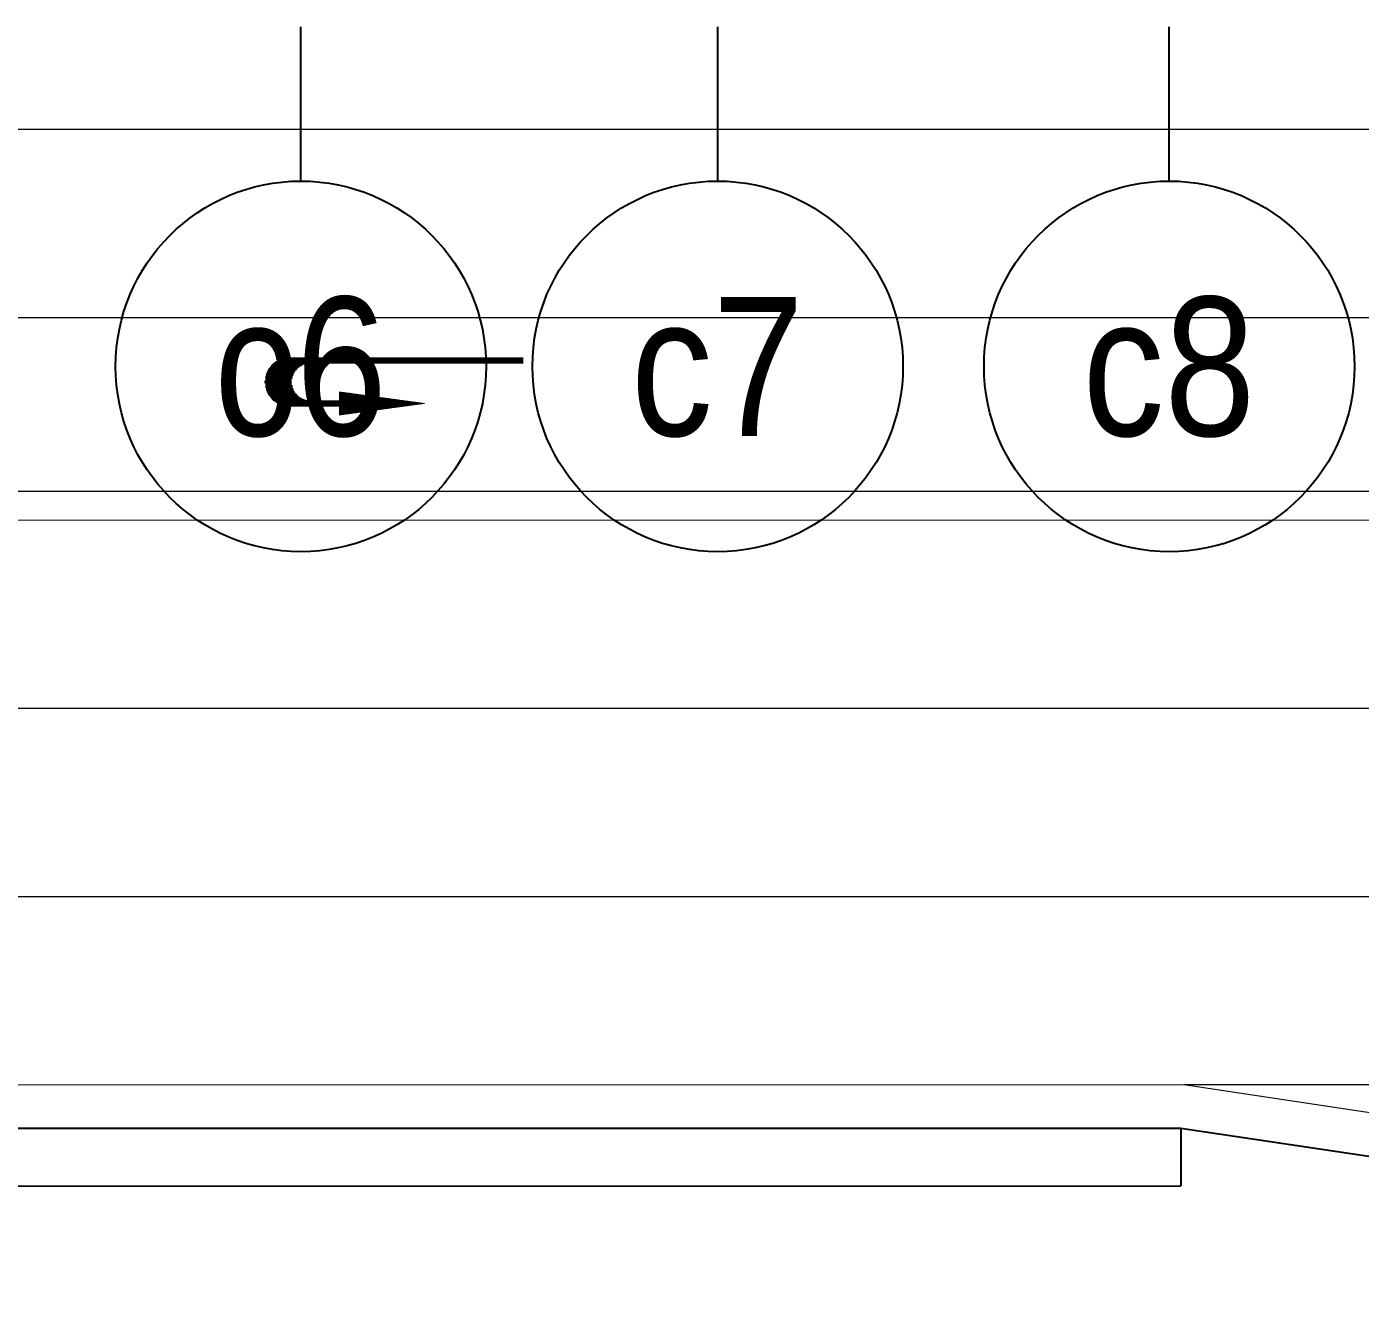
# Model space of a CAD drawing. Header units: millimetres. Extents: x 75184266 to 76346726, y -35077925 to -33679385.
# Drawn here: x 75337048 to 75360084, y -35039472 to -35017562 of the extents above; entities that cross this region are included whole.
import ezdxf
from ezdxf.enums import TextEntityAlignment as Align
from ezdxf.xclip import XClip

# ---------------------------------------------------------------- set-up
doc = ezdxf.new("R2010")
doc.units = ezdxf.units.MM
doc.header["$LTSCALE"] = 50
doc.header["$MEASUREMENT"] = 0
doc.header["$XCLIPFRAME"] = 2
doc.linetypes.add('XR-지하3층$0$L2-2', pattern=[2.5, 1, -1.5])
doc.layers.get('0').update_dxf_attribs({"linetype": 'CONTINUOUS'})
for name, color, linetype, lineweight in [('XR-지하3층$0$$-길가장자리선', 7, 'CONTINUOUS', 0), ('XR-지하3층$0$$-중앙선', 7, 'CONTINUOUS', 0), ('XR-지하3층$0$$-차로분리', 7, 'CONTINUOUS', 0)]:
    doc.layers.add(name, color=color, linetype=linetype, lineweight=lineweight)
doc.layers.add('XR-지하3층$0$0MARK', color=7, linetype='CONTINUOUS')
doc.layers.add('XR-지하3층$0$보도라인', color=7, linetype='CONTINUOUS')
doc.layers.add('건축', color=8, linetype='CONTINUOUS', plot=False)
doc.styles.add('XR-지하3층$0$20110829_평면도_면적조정$0$돋움', font='')
doc.styles.get('XR-지하3층$0$20110829_평면도_면적조정$0$돋움').set_extended_font_data('Dotum')

# ---------------------------------------------------------------- blocks, each defined once
blk = doc.blocks.new('*X50')
at = {"color": 0}
for p, q in [((174.06, 124.862), (174.793, 124.862)), ((174.067, 124.875), (174.786, 124.875)), ((174.075, 124.888), (174.778, 124.888)), ((174.084, 124.9), (174.769, 124.9)), ((174.093, 124.912), (174.76, 124.912)), ((174.103, 124.925), (174.75, 124.925)), ((174.114, 124.938), (174.739, 124.938)), ((174.126, 124.95), (174.727, 124.95)), ((174.139, 124.963), (174.714, 124.963)), ((174.153, 124.975), (174.7, 124.975)), ((174.169, 124.987), (174.684, 124.987)), ((174.186, 125), (174.667, 125)), ((174.205, 125.013), (174.648, 125.013)), ((174.226, 125.025), (174.627, 125.025)), ((174.252, 125.037), (174.602, 125.037)), ((174.282, 125.05), (174.571, 125.05)), ((174.323, 125.062), (174.53, 125.062)), ((174.407, 125.075), (174.446, 125.075)), ((174.004, 124.65), (174.849, 124.65)), ((174.005, 124.675), (174.848, 124.675)), ((174.005, 124.662), (174.849, 124.662)), ((174.005, 124.638), (174.848, 124.638)), ((174.005, 124.625), (174.369, 124.625)), ((174.006, 124.688), (174.847, 124.688)), ((174.007, 124.7), (174.846, 124.7)), ((174.009, 124.713), (174.844, 124.713)), ((174.011, 124.725), (174.843, 124.725)), ((174.013, 124.737), (174.84, 124.737)), ((174.016, 124.75), (174.837, 124.75)), ((174.019, 124.763), (174.834, 124.763)), ((174.022, 124.775), (174.831, 124.775)), ((174.026, 124.787), (174.827, 124.787)), ((174.031, 124.8), (174.822, 124.8)), ((174.036, 124.812), (174.818, 124.812)), ((174.041, 124.825), (174.812, 124.825)), ((174.047, 124.838), (174.806, 124.838)), ((174.053, 124.85), (174.8, 124.85)), ((174.484, 124.625), (174.848, 124.625)), ((174.005, 124.612), (174.322, 124.612)), ((174.005, 124.6), (174.291, 124.6)), ((174.005, 124.588), (174.267, 124.588)), ((174.005, 124.575), (174.247, 124.575)), ((174.005, 124.562), (174.23, 124.562)), ((174.005, 124.55), (174.215, 124.55)), ((174.005, 124.537), (174.201, 124.537)), ((174.005, 124.525), (174.189, 124.525)), ((174.005, 124.513), (174.178, 124.513)), ((174.005, 124.5), (174.169, 124.5)), ((174.005, 124.487), (174.16, 124.487)), ((174.005, 124.475), (174.152, 124.475)), ((174.005, 124.463), (174.145, 124.463)), ((174.005, 124.45), (174.138, 124.45)), ((174.005, 124.438), (174.133, 124.438)), ((174.005, 124.425), (174.127, 124.425)), ((174.005, 124.412), (174.123, 124.412)), ((174.005, 124.4), (174.119, 124.4)), ((174.531, 124.612), (174.848, 124.612)), ((174.562, 124.6), (174.848, 124.6)), ((174.586, 124.588), (174.848, 124.588)), ((174.606, 124.575), (174.848, 124.575)), ((174.623, 124.562), (174.848, 124.562)), ((174.639, 124.55), (174.848, 124.55)), ((174.652, 124.537), (174.848, 124.537)), ((174.664, 124.525), (174.848, 124.525)), ((174.675, 124.513), (174.848, 124.513)), ((174.684, 124.5), (174.848, 124.5)), ((174.693, 124.487), (174.848, 124.487)), ((174.701, 124.475), (174.848, 124.475)), ((174.708, 124.463), (174.848, 124.463)), ((174.715, 124.45), (174.848, 124.45)), ((174.72, 124.438), (174.848, 124.438)), ((174.726, 124.425), (174.848, 124.425)), ((174.73, 124.412), (174.848, 124.412)), ((174.734, 124.4), (174.848, 124.4)), ((174.005, 124.388), (174.116, 124.388)), ((174.005, 124.375), (174.113, 124.375)), ((174.005, 124.362), (174.11, 124.362)), ((174.005, 124.35), (174.109, 124.35)), ((174.005, 124.338), (174.107, 124.338)), ((174.005, 124.325), (174.106, 124.325)), ((174.005, 124.312), (174.106, 124.312)), ((174.005, 124.3), (174.106, 124.3)), ((174.005, 124.287), (174.106, 124.287)), ((174.005, 124.275), (174.106, 124.275)), ((174.005, 124.263), (174.106, 124.263)), ((174.005, 124.25), (174.106, 124.25)), ((174.005, 124.237), (174.106, 124.237)), ((174.005, 124.225), (174.106, 124.225)), ((174.005, 124.213), (174.106, 124.213)), ((174.005, 124.2), (174.106, 124.2)), ((174.005, 124.188), (174.106, 124.188)), ((174.005, 124.175), (174.106, 124.175)), ((174.738, 124.388), (174.848, 124.388)), ((174.74, 124.375), (174.848, 124.375)), ((174.743, 124.362), (174.848, 124.362)), ((174.745, 124.35), (174.848, 124.35)), ((174.746, 124.338), (174.848, 124.338)), ((174.747, 124.325), (174.848, 124.325)), ((174.747, 124.312), (174.848, 124.312)), ((174.747, 124.3), (174.848, 124.3)), ((174.747, 124.287), (174.848, 124.287)), ((174.747, 124.275), (174.848, 124.275)), ((174.747, 124.263), (174.848, 124.263)), ((174.747, 124.25), (174.848, 124.25)), ((174.747, 124.237), (174.848, 124.237)), ((174.747, 124.225), (174.848, 124.225)), ((174.747, 124.213), (174.848, 124.213)), ((174.747, 124.2), (174.848, 124.2)), ((174.747, 124.188), (174.848, 124.188)), ((174.747, 124.175), (174.848, 124.175)), ((174.005, 124.162), (174.106, 124.162)), ((174.005, 124.15), (174.106, 124.15)), ((174.005, 124.138), (174.106, 124.138)), ((174.005, 124.125), (174.106, 124.125)), ((174.005, 124.112), (174.106, 124.112)), ((174.005, 124.1), (174.106, 124.1)), ((174.005, 124.088), (174.106, 124.088)), ((174.005, 124.075), (174.106, 124.075)), ((174.005, 124.062), (174.106, 124.062)), ((174.005, 124.05), (174.106, 124.05)), ((174.005, 124.037), (174.106, 124.037)), ((174.005, 124.025), (174.106, 124.025)), ((174.005, 124.013), (174.106, 124.013)), ((174.005, 124), (174.106, 124)), ((174.005, 123.987), (174.106, 123.987)), ((174.005, 123.975), (174.106, 123.975)), ((174.005, 123.963), (174.106, 123.963)), ((174.005, 123.95), (174.106, 123.95)), ((174.005, 123.938), (174.106, 123.938)), ((174.747, 124.162), (174.848, 124.162)), ((174.747, 124.15), (174.848, 124.15)), ((174.747, 124.138), (174.848, 124.138)), ((174.747, 124.125), (174.848, 124.125)), ((174.747, 124.112), (174.848, 124.112)), ((174.747, 124.1), (174.848, 124.1)), ((174.747, 124.088), (174.848, 124.088)), ((174.747, 124.075), (174.848, 124.075)), ((174.747, 124.062), (174.848, 124.062)), ((174.747, 124.05), (174.848, 124.05)), ((174.747, 124.037), (174.848, 124.037)), ((174.747, 124.025), (174.848, 124.025)), ((174.747, 124.013), (174.848, 124.013)), ((174.747, 124), (174.848, 124)), ((174.747, 123.987), (174.848, 123.987)), ((174.747, 123.975), (174.848, 123.975)), ((174.747, 123.963), (174.848, 123.963)), ((174.747, 123.95), (174.848, 123.95)), ((174.747, 123.938), (174.848, 123.938)), ((174.005, 123.925), (174.106, 123.925)), ((174.005, 123.912), (174.106, 123.912)), ((174.005, 123.9), (174.106, 123.9)), ((174.005, 123.888), (174.106, 123.888)), ((174.005, 123.875), (174.106, 123.875)), ((174.005, 123.862), (174.106, 123.862)), ((174.005, 123.85), (174.106, 123.85)), ((174.005, 123.838), (174.106, 123.838)), ((174.005, 123.825), (174.106, 123.825)), ((174.005, 123.812), (174.106, 123.812)), ((174.005, 123.8), (174.106, 123.8)), ((174.005, 123.787), (174.106, 123.787)), ((174.005, 123.775), (174.106, 123.775)), ((174.005, 123.763), (174.106, 123.763)), ((174.005, 123.75), (174.106, 123.75)), ((174.005, 123.737), (174.106, 123.737)), ((174.005, 123.725), (174.106, 123.725)), ((174.005, 123.713), (174.106, 123.713)), ((174.596, 123.787), (174.999, 123.787)), ((174.598, 123.775), (174.997, 123.775)), ((174.6, 123.763), (174.995, 123.763)), ((174.602, 123.75), (174.993, 123.75)), ((174.603, 123.737), (174.992, 123.737)), ((174.605, 123.725), (174.99, 123.725)), ((174.607, 123.713), (174.988, 123.713)), ((174.747, 123.925), (174.848, 123.925)), ((174.747, 123.912), (174.848, 123.912)), ((174.747, 123.9), (174.848, 123.9)), ((174.747, 123.888), (174.848, 123.888)), ((174.747, 123.875), (174.848, 123.875)), ((174.747, 123.862), (174.848, 123.862)), ((174.747, 123.85), (174.848, 123.85)), ((174.747, 123.838), (174.848, 123.838)), ((174.747, 123.825), (174.848, 123.825)), ((174.747, 123.812), (174.848, 123.812)), ((174.747, 123.8), (174.848, 123.8)), ((174.005, 123.7), (174.106, 123.7)), ((174.005, 123.688), (174.106, 123.688)), ((174.005, 123.675), (174.106, 123.675)), ((174.005, 123.662), (174.106, 123.662)), ((174.005, 123.65), (174.106, 123.65)), ((174.005, 123.638), (174.106, 123.638)), ((174.005, 123.625), (174.106, 123.625)), ((174.005, 123.612), (174.106, 123.612)), ((174.005, 123.6), (174.106, 123.6)), ((174.005, 123.588), (174.106, 123.588)), ((174.005, 123.575), (174.106, 123.575)), ((174.005, 123.562), (174.106, 123.562)), ((174.005, 123.55), (174.106, 123.55)), ((174.005, 123.537), (174.106, 123.537)), ((174.005, 123.525), (174.106, 123.525)), ((174.005, 123.513), (174.106, 123.513)), ((174.005, 123.5), (174.106, 123.5)), ((174.005, 123.487), (174.106, 123.487)), ((174.005, 123.475), (174.106, 123.475)), ((174.608, 123.7), (174.987, 123.7)), ((174.61, 123.688), (174.985, 123.688)), ((174.612, 123.675), (174.983, 123.675)), ((174.613, 123.662), (174.982, 123.662)), ((174.615, 123.65), (174.98, 123.65)), ((174.617, 123.638), (174.978, 123.638)), ((174.619, 123.625), (174.976, 123.625)), ((174.62, 123.612), (174.975, 123.612)), ((174.622, 123.6), (174.973, 123.6)), ((174.624, 123.588), (174.971, 123.588)), ((174.625, 123.575), (174.97, 123.575)), ((174.627, 123.562), (174.968, 123.562)), ((174.629, 123.55), (174.966, 123.55)), ((174.631, 123.537), (174.965, 123.537)), ((174.632, 123.525), (174.963, 123.525)), ((174.634, 123.513), (174.961, 123.513)), ((174.636, 123.5), (174.959, 123.5)), ((174.637, 123.487), (174.958, 123.487)), ((174.639, 123.475), (174.956, 123.475)), ((174.005, 123.463), (174.106, 123.463)), ((174.005, 123.45), (174.106, 123.45)), ((174.005, 123.438), (174.106, 123.438)), ((174.005, 123.425), (174.106, 123.425)), ((174.005, 123.412), (174.106, 123.412)), ((174.005, 123.4), (174.106, 123.4)), ((174.005, 123.388), (174.106, 123.388)), ((174.005, 123.375), (174.106, 123.375)), ((174.005, 123.362), (174.106, 123.362)), ((174.005, 123.35), (174.106, 123.35)), ((174.005, 123.338), (174.106, 123.338)), ((174.005, 123.325), (174.106, 123.325)), ((174.005, 123.312), (174.106, 123.312)), ((174.005, 123.3), (174.106, 123.3)), ((174.005, 123.287), (174.106, 123.287)), ((174.005, 123.275), (174.106, 123.275)), ((174.005, 123.263), (174.106, 123.263)), ((174.005, 123.25), (174.106, 123.25)), ((174.641, 123.463), (174.954, 123.463)), ((174.642, 123.45), (174.953, 123.45)), ((174.644, 123.438), (174.951, 123.438)), ((174.646, 123.425), (174.949, 123.425)), ((174.648, 123.412), (174.947, 123.412)), ((174.649, 123.4), (174.946, 123.4)), ((174.651, 123.388), (174.944, 123.388)), ((174.653, 123.375), (174.942, 123.375)), ((174.654, 123.362), (174.941, 123.362)), ((174.656, 123.35), (174.939, 123.35)), ((174.658, 123.338), (174.937, 123.338)), ((174.659, 123.325), (174.936, 123.325)), ((174.661, 123.312), (174.934, 123.312)), ((174.663, 123.3), (174.932, 123.3)), ((174.665, 123.287), (174.93, 123.287)), ((174.666, 123.275), (174.929, 123.275)), ((174.668, 123.263), (174.927, 123.263)), ((174.67, 123.25), (174.925, 123.25)), ((174.005, 123.237), (174.106, 123.237)), ((174.005, 123.225), (174.106, 123.225)), ((174.005, 123.213), (174.106, 123.213)), ((174.005, 123.2), (174.106, 123.2)), ((174.005, 123.188), (174.106, 123.188)), ((174.005, 123.175), (174.106, 123.175)), ((174.005, 123.162), (174.106, 123.162)), ((174.005, 123.15), (174.106, 123.15)), ((174.005, 123.138), (174.106, 123.138)), ((174.005, 123.125), (174.106, 123.125)), ((174.005, 123.112), (174.106, 123.112)), ((174.005, 123.1), (174.106, 123.1)), ((174.005, 123.088), (174.106, 123.088)), ((174.005, 123.075), (174.106, 123.075)), ((174.005, 123.062), (174.106, 123.062)), ((174.005, 123.05), (174.106, 123.05)), ((174.005, 123.037), (174.106, 123.037)), ((174.005, 123.025), (174.106, 123.025)), ((174.005, 123.013), (174.106, 123.013)), ((174.671, 123.237), (174.924, 123.237)), ((174.673, 123.225), (174.922, 123.225)), ((174.675, 123.213), (174.92, 123.213)), ((174.677, 123.2), (174.918, 123.2)), ((174.678, 123.188), (174.917, 123.188)), ((174.68, 123.175), (174.915, 123.175)), ((174.682, 123.162), (174.913, 123.162)), ((174.683, 123.15), (174.912, 123.15)), ((174.685, 123.138), (174.91, 123.138)), ((174.687, 123.125), (174.908, 123.125)), ((174.688, 123.112), (174.907, 123.112)), ((174.69, 123.1), (174.905, 123.1)), ((174.692, 123.088), (174.903, 123.088)), ((174.694, 123.075), (174.901, 123.075)), ((174.695, 123.062), (174.9, 123.062)), ((174.697, 123.05), (174.898, 123.05)), ((174.699, 123.037), (174.896, 123.037)), ((174.7, 123.025), (174.895, 123.025)), ((174.702, 123.013), (174.893, 123.013)), ((174.005, 123), (174.106, 123)), ((174.005, 122.987), (174.106, 122.987)), ((174.005, 122.975), (174.106, 122.975)), ((174.005, 122.963), (174.106, 122.963)), ((174.005, 122.95), (174.106, 122.95)), ((174.005, 122.938), (174.106, 122.938)), ((174.005, 122.925), (174.106, 122.925)), ((174.005, 122.912), (174.106, 122.912)), ((174.005, 122.9), (174.106, 122.9)), ((174.005, 122.888), (174.106, 122.888)), ((174.005, 122.875), (174.106, 122.875)), ((174.005, 122.862), (174.106, 122.862)), ((174.005, 122.85), (174.106, 122.85)), ((174.005, 122.838), (174.106, 122.838)), ((174.005, 122.825), (174.106, 122.825)), ((174.005, 122.812), (174.106, 122.812)), ((174.005, 122.8), (174.106, 122.8)), ((174.005, 122.787), (174.106, 122.787)), ((174.704, 123), (174.891, 123)), ((174.706, 122.987), (174.89, 122.987)), ((174.707, 122.975), (174.888, 122.975)), ((174.709, 122.963), (174.886, 122.963)), ((174.711, 122.95), (174.884, 122.95)), ((174.712, 122.938), (174.883, 122.938)), ((174.714, 122.925), (174.881, 122.925)), ((174.716, 122.912), (174.879, 122.912)), ((174.717, 122.9), (174.878, 122.9)), ((174.719, 122.888), (174.876, 122.888)), ((174.721, 122.875), (174.874, 122.875)), ((174.723, 122.862), (174.872, 122.862)), ((174.724, 122.85), (174.871, 122.85)), ((174.726, 122.838), (174.869, 122.838)), ((174.728, 122.825), (174.867, 122.825)), ((174.729, 122.812), (174.866, 122.812)), ((174.731, 122.8), (174.864, 122.8)), ((174.733, 122.787), (174.862, 122.787)), ((174.005, 122.775), (174.106, 122.775)), ((174.005, 122.763), (174.106, 122.763)), ((174.005, 122.75), (174.106, 122.75)), ((174.005, 122.737), (174.106, 122.737)), ((174.005, 122.725), (174.106, 122.725)), ((174.005, 122.713), (174.106, 122.713)), ((174.005, 122.7), (174.106, 122.7)), ((174.005, 122.688), (174.106, 122.688)), ((174.005, 122.675), (174.106, 122.675)), ((174.005, 122.662), (174.106, 122.662)), ((174.005, 122.65), (174.106, 122.65)), ((174.005, 122.638), (174.106, 122.638)), ((174.005, 122.625), (174.106, 122.625)), ((174.005, 122.612), (174.106, 122.612)), ((174.005, 122.6), (174.106, 122.6)), ((174.005, 122.588), (174.106, 122.588)), ((174.005, 122.575), (174.106, 122.575)), ((174.005, 122.562), (174.106, 122.562)), ((174.734, 122.775), (174.861, 122.775)), ((174.736, 122.763), (174.859, 122.763)), ((174.738, 122.75), (174.857, 122.75)), ((174.74, 122.737), (174.855, 122.737)), ((174.741, 122.725), (174.854, 122.725)), ((174.743, 122.713), (174.852, 122.713)), ((174.745, 122.7), (174.85, 122.7)), ((174.746, 122.688), (174.849, 122.688)), ((174.748, 122.675), (174.847, 122.675)), ((174.75, 122.662), (174.845, 122.662)), ((174.752, 122.65), (174.843, 122.65)), ((174.753, 122.638), (174.842, 122.638)), ((174.755, 122.625), (174.84, 122.625)), ((174.757, 122.612), (174.838, 122.612)), ((174.758, 122.6), (174.837, 122.6)), ((174.76, 122.588), (174.835, 122.588)), ((174.762, 122.575), (174.833, 122.575)), ((174.763, 122.562), (174.832, 122.562)), ((174.005, 122.55), (174.106, 122.55)), ((174.005, 122.537), (174.106, 122.537)), ((174.005, 122.525), (174.106, 122.525)), ((174.005, 122.513), (174.106, 122.513)), ((174.005, 122.5), (174.106, 122.5)), ((174.005, 122.487), (174.106, 122.487)), ((174.005, 122.475), (174.106, 122.475)), ((174.005, 122.463), (174.106, 122.463)), ((174.005, 122.45), (174.106, 122.45)), ((174.005, 122.438), (174.106, 122.438)), ((174.005, 122.425), (174.106, 122.425)), ((174.005, 122.412), (174.106, 122.412)), ((174.005, 122.4), (174.106, 122.4)), ((174.005, 122.388), (174.106, 122.388)), ((174.005, 122.375), (174.106, 122.375)), ((174.005, 122.362), (174.106, 122.362)), ((174.005, 122.35), (174.106, 122.35)), ((174.005, 122.338), (174.106, 122.338)), ((174.005, 122.325), (174.106, 122.325)), ((174.765, 122.55), (174.83, 122.55)), ((174.767, 122.537), (174.828, 122.537)), ((174.769, 122.525), (174.826, 122.525)), ((174.77, 122.513), (174.825, 122.513)), ((174.772, 122.5), (174.823, 122.5)), ((174.774, 122.487), (174.821, 122.487)), ((174.775, 122.475), (174.82, 122.475)), ((174.777, 122.463), (174.818, 122.463)), ((174.779, 122.45), (174.816, 122.45)), ((174.781, 122.438), (174.815, 122.438)), ((174.782, 122.425), (174.813, 122.425)), ((174.784, 122.412), (174.811, 122.412)), ((174.786, 122.4), (174.809, 122.4)), ((174.787, 122.388), (174.808, 122.388)), ((174.789, 122.375), (174.806, 122.375)), ((174.791, 122.362), (174.804, 122.362)), ((174.792, 122.35), (174.803, 122.35)), ((174.794, 122.338), (174.801, 122.338)), ((174.796, 122.325), (174.799, 122.325)), ((174.005, 122.312), (174.106, 122.312)), ((174.005, 122.3), (174.106, 122.3)), ((174.005, 122.287), (174.106, 122.287)), ((174.005, 122.275), (174.106, 122.275)), ((174.005, 122.263), (174.106, 122.263)), ((174.005, 122.25), (174.106, 122.25)), ((174.005, 122.237), (174.106, 122.237)), ((174.005, 122.225), (174.106, 122.225)), ((174.005, 122.213), (174.106, 122.213)), ((174.005, 122.2), (174.106, 122.2)), ((174.005, 122.188), (174.106, 122.188)), ((174.005, 122.175), (174.106, 122.175)), ((174.005, 122.162), (174.106, 122.162)), ((174.005, 122.15), (174.106, 122.15)), ((174.005, 122.138), (174.106, 122.138)), ((174.005, 122.125), (174.106, 122.125)), ((174.005, 122.112), (174.106, 122.112)), ((174.005, 122.1), (174.106, 122.1)), ((174.005, 122.088), (174.106, 122.088)), ((174.005, 122.075), (174.106, 122.075)), ((174.005, 122.062), (174.106, 122.062)), ((174.005, 122.05), (174.106, 122.05)), ((174.005, 122.037), (174.106, 122.037)), ((174.005, 122.025), (174.106, 122.025)), ((174.005, 122.013), (174.106, 122.013)), ((174.005, 122), (174.106, 122)), ((174.005, 121.987), (174.106, 121.987)), ((174.005, 121.975), (174.106, 121.975)), ((174.005, 121.963), (174.106, 121.963)), ((174.005, 121.95), (174.106, 121.95)), ((174.005, 121.938), (174.106, 121.938)), ((174.005, 121.925), (174.106, 121.925)), ((174.005, 121.912), (174.106, 121.912)), ((174.005, 121.9), (174.106, 121.9)), ((174.005, 121.888), (174.106, 121.888)), ((174.005, 121.875), (174.106, 121.875)), ((174.005, 121.862), (174.106, 121.862)), ((174.005, 121.85), (174.106, 121.85)), ((174.005, 121.838), (174.106, 121.838)), ((174.005, 121.825), (174.106, 121.825)), ((174.005, 121.812), (174.106, 121.812)), ((174.005, 121.8), (174.106, 121.8)), ((174.005, 121.787), (174.106, 121.787)), ((174.005, 121.775), (174.106, 121.775)), ((174.005, 121.763), (174.106, 121.763)), ((174.005, 121.75), (174.106, 121.75)), ((174.005, 121.737), (174.106, 121.737)), ((174.005, 121.725), (174.106, 121.725)), ((174.005, 121.713), (174.106, 121.713)), ((174.005, 121.7), (174.106, 121.7)), ((174.005, 121.688), (174.106, 121.688)), ((174.005, 121.675), (174.106, 121.675)), ((174.005, 121.662), (174.106, 121.662)), ((174.005, 121.65), (174.106, 121.65)), ((174.005, 121.638), (174.106, 121.638)), ((174.005, 121.625), (174.106, 121.625)), ((174.005, 121.612), (174.106, 121.612)), ((174.005, 121.6), (174.106, 121.6)), ((174.005, 121.588), (174.106, 121.588)), ((174.005, 121.575), (174.106, 121.575)), ((174.005, 121.562), (174.106, 121.562)), ((174.005, 121.55), (174.106, 121.55)), ((174.005, 121.537), (174.106, 121.537)), ((174.005, 121.525), (174.106, 121.525)), ((174.005, 121.513), (174.106, 121.513)), ((174.005, 121.5), (174.106, 121.5)), ((174.005, 121.487), (174.106, 121.487)), ((174.005, 121.475), (174.106, 121.475)), ((174.005, 121.463), (174.106, 121.463)), ((174.005, 121.45), (174.106, 121.45)), ((174.005, 121.438), (174.106, 121.438)), ((174.005, 121.425), (174.106, 121.425)), ((174.005, 121.412), (174.106, 121.412)), ((174.005, 121.4), (174.106, 121.4)), ((174.005, 121.388), (174.106, 121.388)), ((174.005, 121.375), (174.106, 121.375)), ((174.005, 121.362), (174.106, 121.362)), ((174.005, 121.35), (174.106, 121.35)), ((174.005, 121.338), (174.106, 121.338)), ((174.005, 121.325), (174.106, 121.325)), ((174.005, 121.312), (174.106, 121.312)), ((174.005, 121.3), (174.106, 121.3)), ((174.005, 121.287), (174.106, 121.287)), ((174.005, 121.275), (174.106, 121.275)), ((174.005, 121.263), (174.106, 121.263)), ((174.005, 121.25), (174.106, 121.25)), ((174.005, 121.237), (174.106, 121.237)), ((174.005, 121.225), (174.106, 121.225)), ((174.005, 121.213), (174.106, 121.213)), ((174.005, 121.2), (174.106, 121.2)), ((174.005, 121.188), (174.106, 121.188)), ((174.005, 121.175), (174.106, 121.175)), ((174.005, 121.162), (174.106, 121.162)), ((174.005, 121.15), (174.106, 121.15)), ((174.005, 121.138), (174.106, 121.138)), ((174.005, 121.125), (174.106, 121.125)), ((174.005, 121.112), (174.106, 121.112)), ((174.005, 121.1), (174.106, 121.1)), ((174.005, 121.088), (174.106, 121.088)), ((174.005, 121.075), (174.106, 121.075)), ((174.005, 121.062), (174.106, 121.062)), ((174.005, 121.05), (174.106, 121.05)), ((174.005, 121.037), (174.106, 121.037)), ((174.005, 121.025), (174.106, 121.025)), ((174.005, 121.013), (174.106, 121.013)), ((174.005, 121), (174.106, 121)), ((174.005, 120.987), (174.106, 120.987)), ((174.005, 120.975), (174.106, 120.975)), ((174.005, 120.963), (174.106, 120.963)), ((174.005, 120.95), (174.106, 120.95)), ((174.005, 120.938), (174.106, 120.938)), ((174.005, 120.925), (174.106, 120.925)), ((174.005, 120.912), (174.106, 120.912)), ((174.005, 120.9), (174.106, 120.9)), ((174.005, 120.888), (174.106, 120.888)), ((174.005, 120.875), (174.106, 120.875)), ((174.005, 120.862), (174.106, 120.862)), ((174.005, 120.85), (174.106, 120.85)), ((174.005, 120.838), (174.106, 120.838)), ((174.005, 120.825), (174.106, 120.825)), ((174.005, 120.812), (174.106, 120.812)), ((174.005, 120.8), (174.106, 120.8)), ((174.005, 120.787), (174.106, 120.787)), ((174.005, 120.775), (174.106, 120.775)), ((174.005, 120.763), (174.106, 120.763)), ((174.005, 120.75), (174.106, 120.75)), ((174.005, 120.737), (174.106, 120.737)), ((174.005, 120.725), (174.106, 120.725)), ((174.005, 120.713), (174.106, 120.713)), ((174.005, 120.7), (174.106, 120.7)), ((174.005, 120.688), (174.106, 120.688)), ((174.005, 120.675), (174.106, 120.675)), ((174.005, 120.662), (174.106, 120.662)), ((174.005, 120.65), (174.106, 120.65)), ((174.005, 120.638), (174.106, 120.638))]:
    blk.add_line(p, q, dxfattribs=at)
blk = doc.blocks.new('XR-지하3층$0$A$C723B38EE')
at = {"layer": 'XR-지하3층$0$$-길가장자리선', "color": 8}
blk.add_lwpolyline([(181.655, 151.921), (241.163, 151.923), (261.219, 148.923), (291.118, 148.924), (316.163, 151.925), (391.579, 151.927), (406.574, 148.927), (435.047, 148.928, -0.016305), (436.074, 148.895, -0.016305)], format="xyb", dxfattribs=at)
at = {"layer": 'XR-지하3층$0$$-중앙선', "color": 8}
for points in [[(195.933, 162.172), (255.929, 162.173)], [(195.933, 161.672), (348.095, 161.676)]]:
    blk.add_lwpolyline(points, dxfattribs=at)
at = {"layer": 'XR-지하3층$0$$-차로분리', "color": 8, "linetype": 'XR-지하3층$0$L2-2', "ltscale": 80, "flags": 128}
for points in [[(185.117, 168.421), (436.106, 168.428)], [(185.026, 165.171), (265.933, 165.173)], [(181.837, 158.421), (433.09, 158.428)], [(181.746, 155.171), (433.084, 155.178)], [(241.163, 151.923), (261.163, 151.923)]]:
    blk.add_lwpolyline(points, dxfattribs=at)
at = {"layer": 'XR-지하3층$0$보도라인', "color": 8, "linetype": 'Continuous', "flags": 128}
for points in [[(179.104, 151.171), (241.107, 151.173)], [(241.107, 151.173), (241.107, 150.173)], [(182.635, 150.171), (241.107, 150.173)]]:
    blk.add_lwpolyline(points, dxfattribs=at)
blk.add_lwpolyline([(241.107, 151.173), (261.163, 148.173), (291.163, 148.174), (316.208, 151.175), (391.504, 151.177), (406.5, 148.177), (435.047, 148.178, -0.414705), (450.048, 133.153), (449.967, 84.498), (449.943, 69.499), (449.893, 39.635), (452.852, 14.634), (452.829, 0.609)], format="xyb", dxfattribs=at)
at = {"layer": 'XR-지하3층$0$0MARK', "color": 8, "xscale": -0.9999999999999978, "rotation": 90.00154196756039}
blk.add_blockref('*X50', (350.365, 338.488), dxfattribs=at)

msp = doc.modelspace()

# ---------------------------------------------------------------- linework, layer by layer
at = {"layer": '건축'}
for p, q in [((75341784.1, -35020228.9), (75341784.1, -35017562.3)), ((75348984.1, -35020228.9), (75348984.1, -35017562.3)), ((75356784.1, -35020228.9), (75356784.1, -35017562.3))]:
    msp.add_line(p, q, dxfattribs=at)
for centre in [(75341784.1, -35023428.9), (75348984.1, -35023428.9), (75356784.1, -35023428.9)]:
    msp.add_circle(centre, 3200, dxfattribs=at)

# ---------------------------------------------------------------- block references
at = {"layer": '건축', "ltscale": 0.5}
ref = msp.add_blockref('XR-지하3층$0$A$C723B38EE', (75115875.3, -35187756.2), dxfattribs=dict(at, xscale=999.9999999999998, yscale=999.9999999999998, zscale=999.9999999999998))
XClip(ref).set_block_clipping_path([(137.7798442268, 119.9958357572), (497.8511876765, 396.6664658143)])

# ---------------------------------------------------------------- texts
at = {"layer": '건축', "style": 'XR-지하3층$0$20110829_평면도_면적조정$0$돋움', "width": 0.9}
for s, p in [('c6', (75341778, -35023428.9)), ('c7', (75348978, -35023428.9)), ('c8', (75356778, -35023428.9))]:
    msp.add_text(s, height=2400, dxfattribs=at).set_placement(p, align=Align.MIDDLE_CENTER)

doc.saveas('drawing.dxf')
